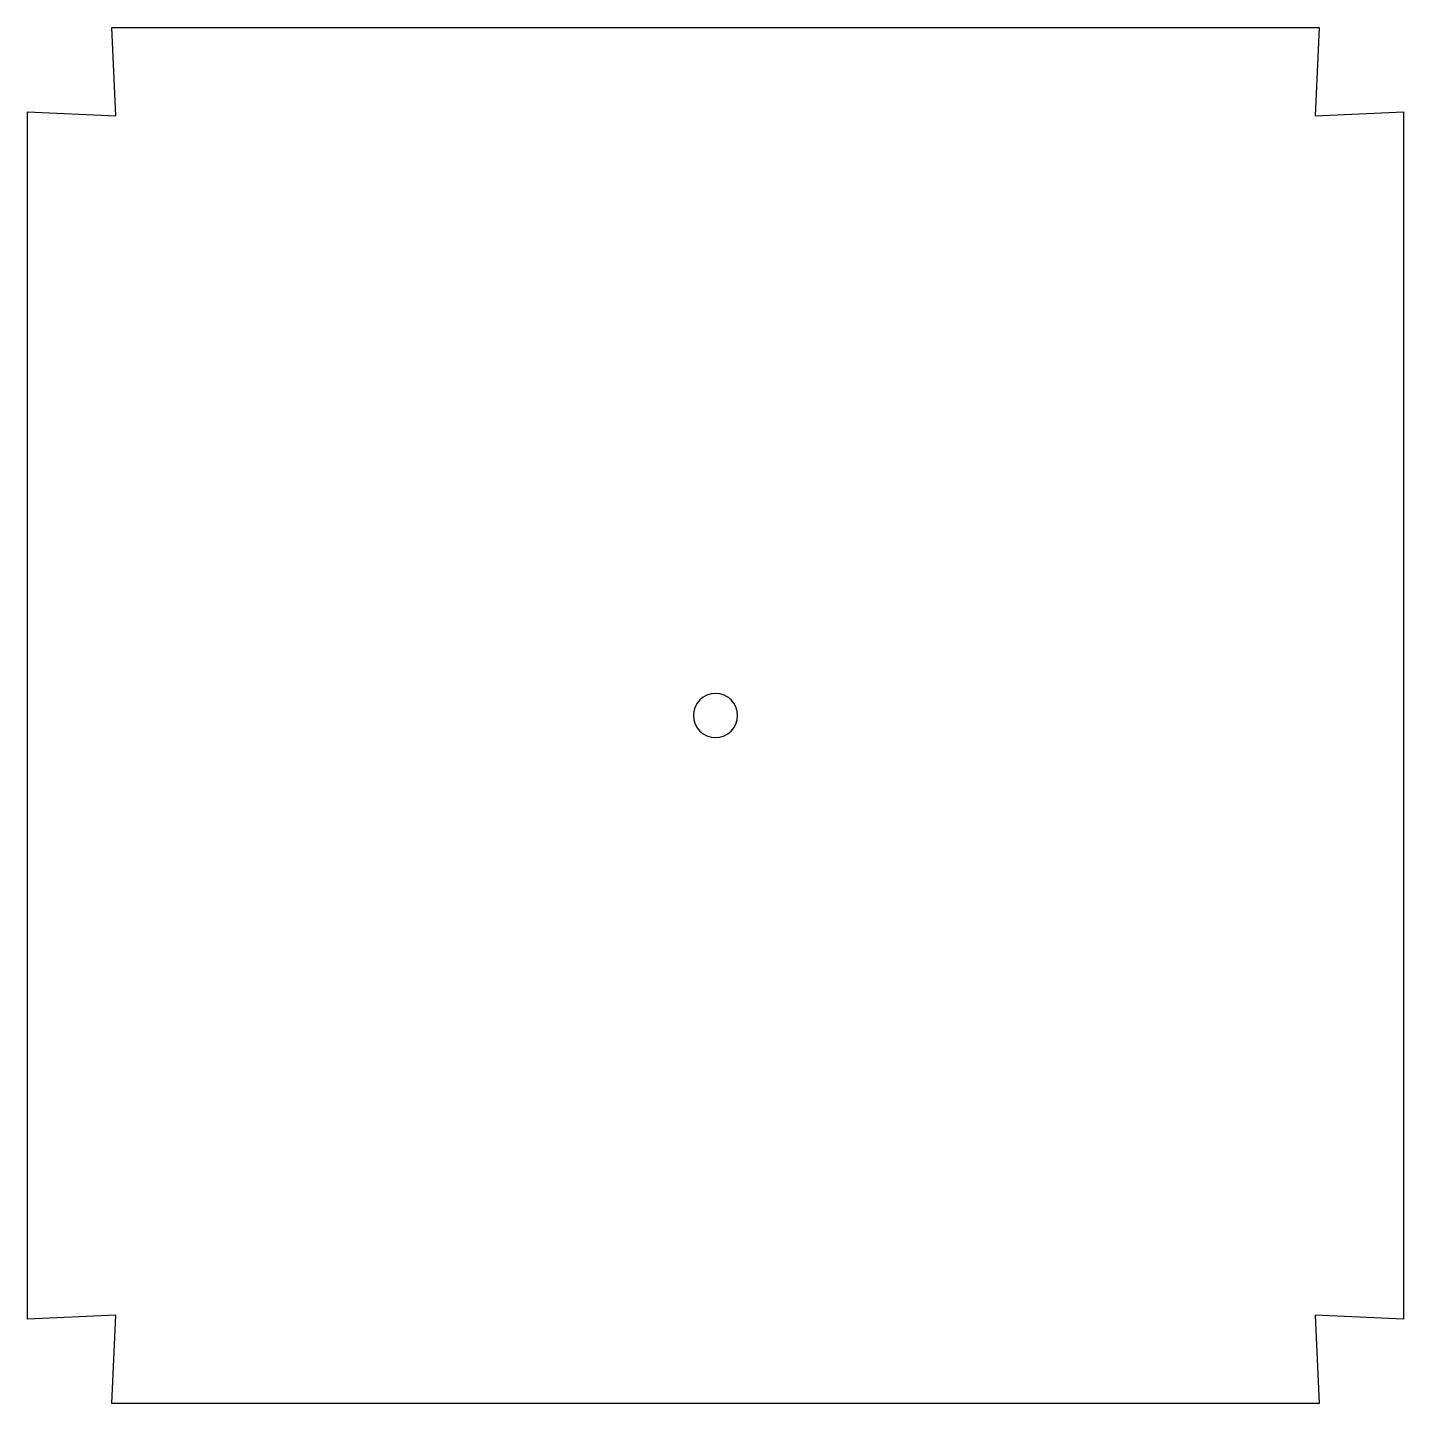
# Model space of a CAD drawing. Header units: centimetres. Extents: x -9.5 to 9, y -9 to 9.5.
import ezdxf

# ---------------------------------------------------------------- set-up
doc = ezdxf.new("R2010")
doc.units = ezdxf.units.CM
doc.header["$MEASUREMENT"] = 0
doc.layers.add('Layer 1', color=7, linetype='Continuous')

msp = doc.modelspace()

# ---------------------------------------------------------------- linework, layer by layer
at = {"layer": 'Layer 1'}
for points, knots in [([(7.85813, 8.33438), (7.85813, 8.33438), (7.9111, 9.52501), (7.9111, 9.52501), (7.9111, 9.52501), (7.9111, 9.52501), (-8.38734, 9.525), (-8.38734, 9.525), (-8.38734, 9.525), (-8.38734, 9.525), (-8.33438, 8.33438), (-8.33438, 8.33438), (-8.33438, 8.33438), (-8.33438, 8.33438), (-9.52501, 8.38735), (-9.52501, 8.38735), (-9.52501, 8.38735), (-9.52501, 8.38735), (-9.52501, -7.91109), (-9.52501, -7.91109), (-9.52501, -7.91109), (-9.52501, -7.91109), (-8.33438, -7.85813), (-8.33438, -7.85813), (-8.33438, -7.85813), (-8.33438, -7.85813), (-8.38735, -9.04876), (-8.38735, -9.04876), (-8.38735, -9.04876), (-8.38735, -9.04876), (7.91109, -9.04875), (7.91109, -9.04875), (7.91109, -9.04875), (7.91109, -9.04875), (7.85813, -7.85813), (7.85813, -7.85813), (7.85813, -7.85813), (7.85813, -7.85813), (9.04876, -7.9111), (9.04876, -7.9111), (9.04876, -7.9111), (9.04876, -7.9111), (9.04875, 8.38734), (9.04875, 8.38734), (9.04875, 8.38734), (9.04875, 8.38734), (7.85813, 8.33438), (7.85813, 8.33438)], [0, 0, 0, 0, 0.07692308, 0.07692308, 0.07692308, 0.07692308, 0.15384615, 0.15384615, 0.15384615, 0.15384615, 0.23076923, 0.23076923, 0.23076923, 0.23076923, 0.30769231, 0.30769231, 0.30769231, 0.30769231, 0.38461538, 0.38461538, 0.38461538, 0.38461538, 0.46153846, 0.46153846, 0.46153846, 0.46153846, 0.53846154, 0.53846154, 0.53846154, 0.53846154, 0.61538462, 0.61538462, 0.61538462, 0.61538462, 0.69230769, 0.69230769, 0.69230769, 0.69230769, 0.76923077, 0.76923077, 0.76923077, 0.76923077, 0.84615385, 0.84615385, 0.84615385, 0.84615385, 1, 1, 1, 1]), ([(-0.23813, -0.05953), (-0.40252, -0.05953), (-0.53579, 0.07374), (-0.53579, 0.23813), (-0.53579, 0.23813), (-0.53579, 0.40252), (-0.40252, 0.53579), (-0.23813, 0.53579), (-0.23813, 0.53579), (-0.07369, 0.53579), (0.05953, 0.40252), (0.05953, 0.23813), (0.05953, 0.23813), (0.05953, 0.07374), (-0.07371, -0.05953), (-0.23813, -0.05953)], [0, 0, 0, 0, 0.2, 0.2, 0.2, 0.2, 0.4, 0.4, 0.4, 0.4, 0.6, 0.6, 0.6, 0.6, 1, 1, 1, 1])]:
    msp.add_open_spline(points, degree=3, knots=knots, dxfattribs=at)

doc.saveas('drawing.dxf')
